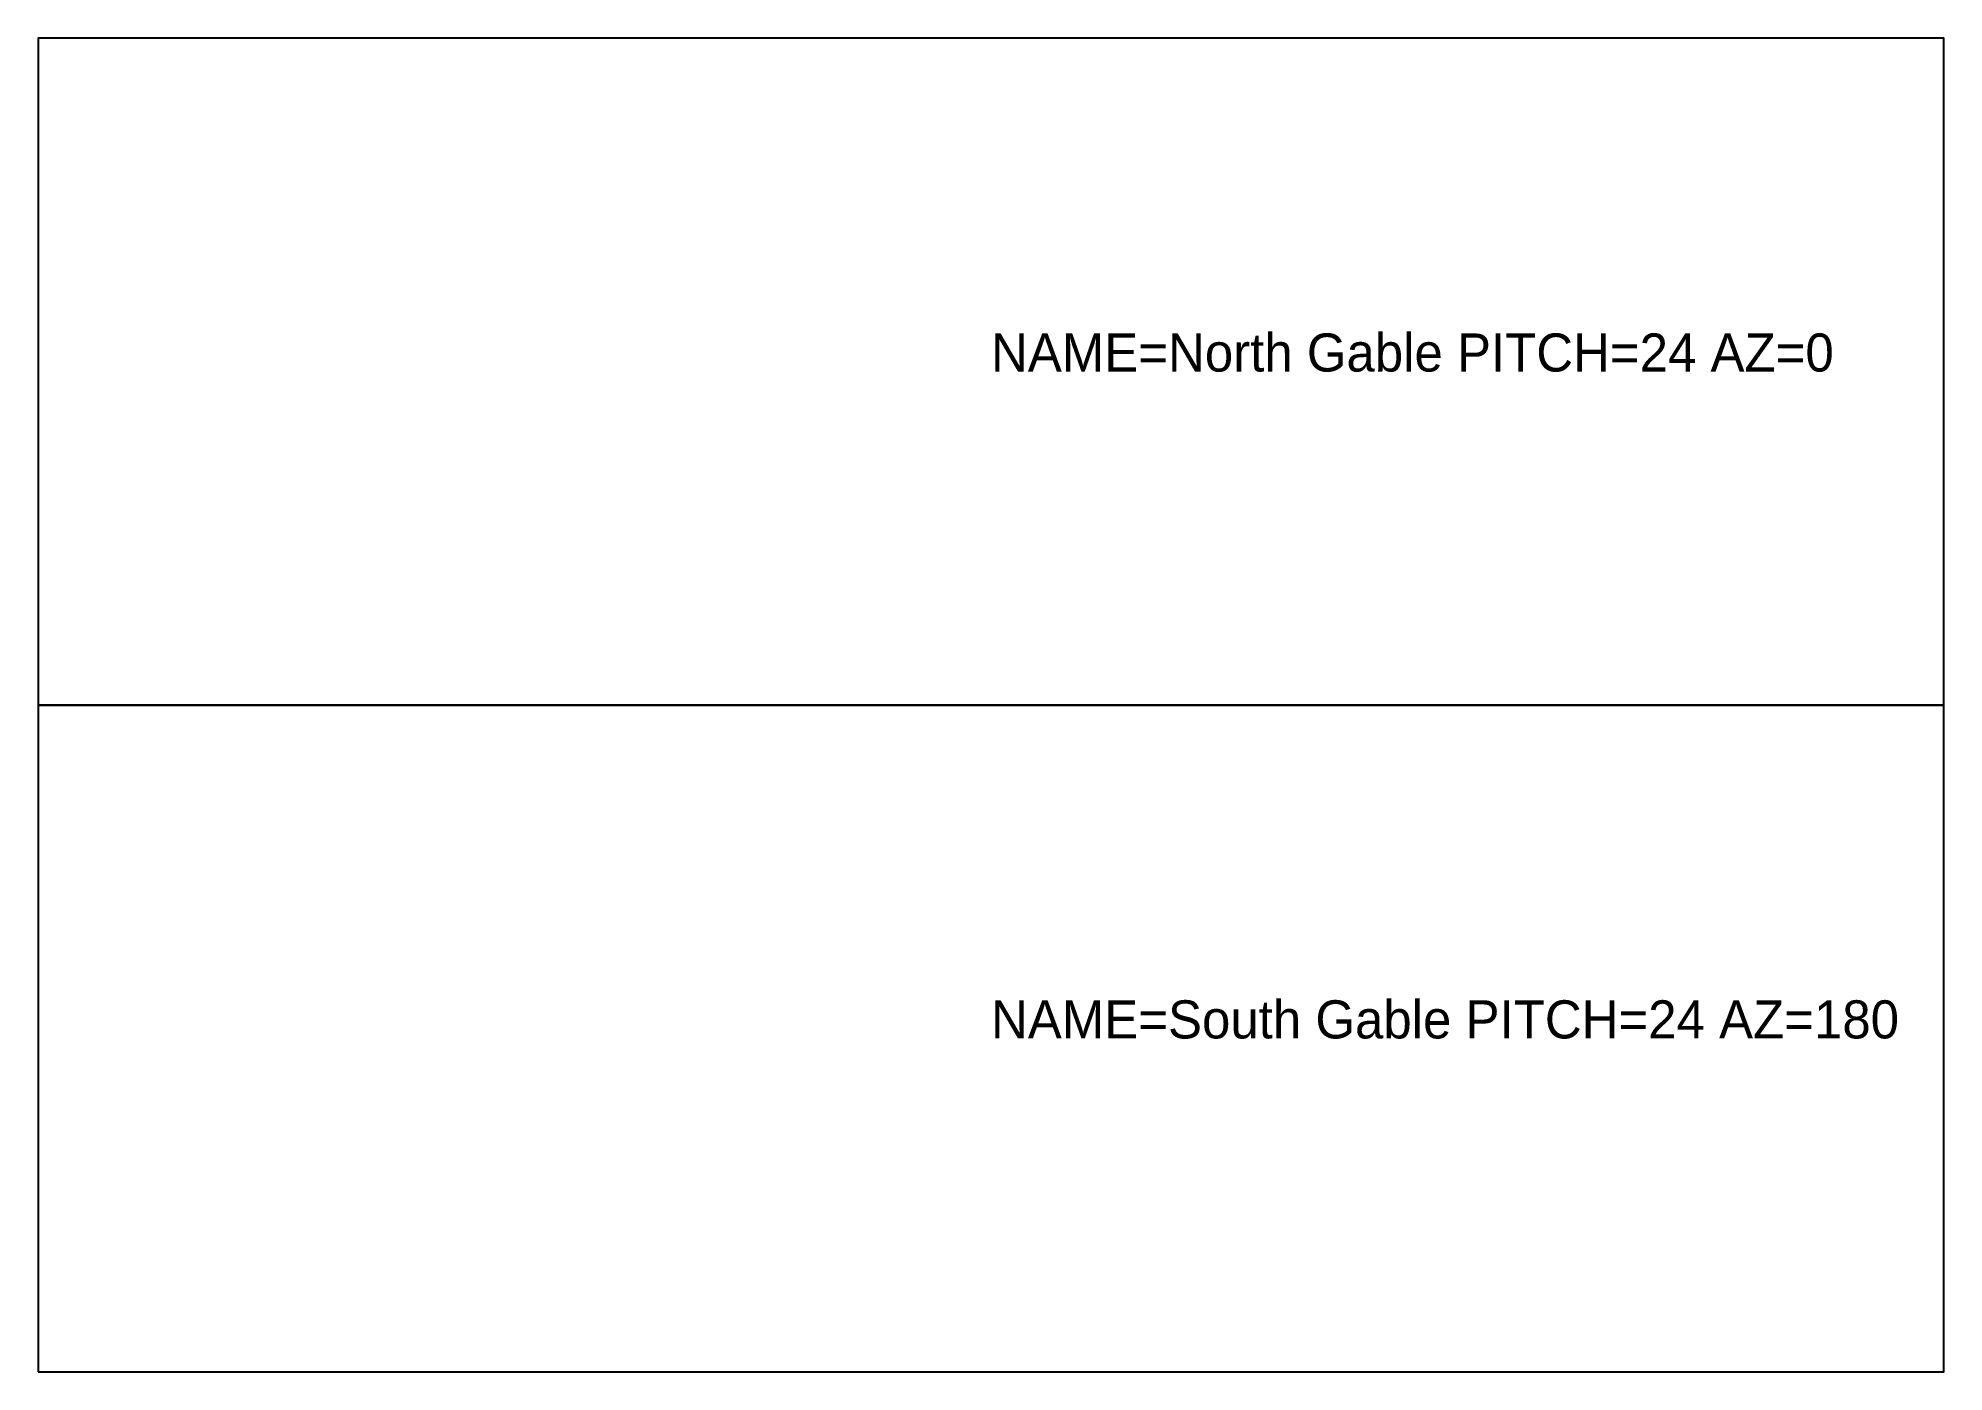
# Model space of a CAD drawing. Header units: metres. Extents: x 0 to 40, y 0 to 28.
import ezdxf

# ---------------------------------------------------------------- set-up
doc = ezdxf.new("R2010")
doc.units = ezdxf.units.M
for name, color, linetype in [('ROOF_FACET', 3, 'Continuous'), ('ROOF_OUTLINE', 1, 'Continuous'), ('ROOF_RIDGE', 5, 'Continuous'), ('TEXT_ROOF_LABEL', 7, 'Continuous')]:
    doc.layers.add(name, color=color, linetype=linetype)

msp = doc.modelspace()

# ---------------------------------------------------------------- linework, layer by layer
at = {"layer": 'ROOF_FACET'}
for points in [[(0, 14), (40, 14), (40, 28), (0, 28)], [(0, 0), (40, 0), (40, 14), (0, 14)]]:
    msp.add_lwpolyline(points, close=True, dxfattribs=at)
at = {"layer": 'ROOF_OUTLINE'}
msp.add_lwpolyline([(0, 0), (40, 0), (40, 28), (0, 28)], close=True, dxfattribs=at)
at = {"layer": 'ROOF_RIDGE'}
msp.add_line((0, 14), (40, 14), dxfattribs=at)

# ---------------------------------------------------------------- texts
at = {"layer": 'TEXT_ROOF_LABEL'}
for s, p in [('NAME=North Gable PITCH=24 AZ=0', (20, 21)), ('NAME=South Gable PITCH=24 AZ=180', (20, 7))]:
    msp.add_text(s, height=0.8, dxfattribs=at).set_placement(p)

doc.saveas('drawing.dxf')
